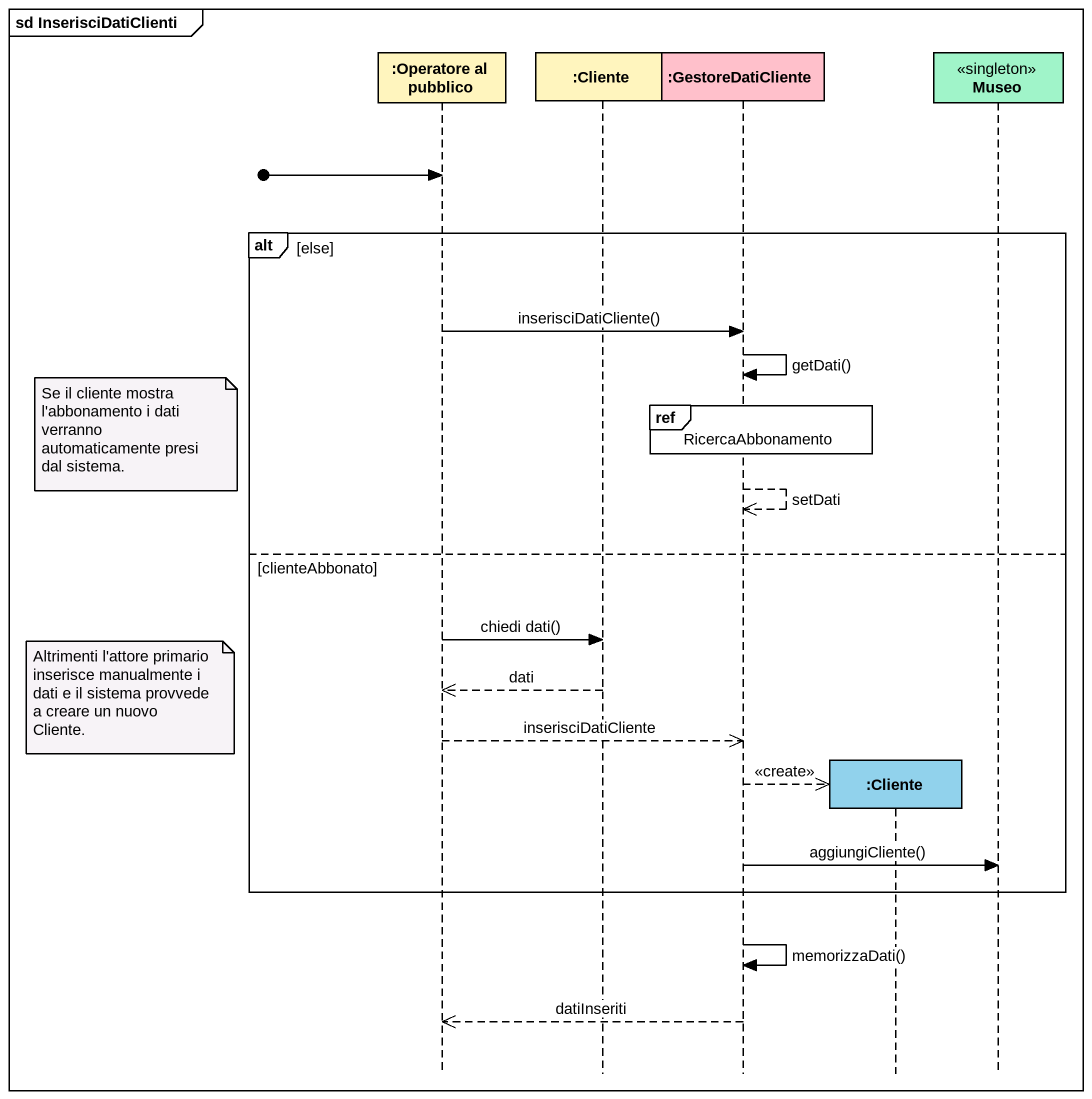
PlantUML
@startuml
mainframe sd InserisciDatiClienti
hide footbox
participant ":Operatore al pubblico" as Operatore_al_pubblico #FFF5BE
participant ":Cliente" as Cliente #FFF5BE
participant ":GestoreDatiCliente" as GestoreDatiCliente #FFC0CB
participant ":Cliente" as Cliente_2 #91D2EC
participant Museo <<singleton>> #A0F4C9

[o-> Operatore_al_pubblico
alt else
  Operatore_al_pubblico -> GestoreDatiCliente : inserisciDatiCliente()
  GestoreDatiCliente -> GestoreDatiCliente : getDati()
  ref over GestoreDatiCliente : RicercaAbbonamento
  note left of Operatore_al_pubblico : Se il cliente mostra l'abbonamento i dati verranno automaticamente presi dal sistema.
  GestoreDatiCliente -->> GestoreDatiCliente : setDati
else clienteAbbonato
  Operatore_al_pubblico -> Cliente : chiedi dati()
  Cliente -->> Operatore_al_pubblico : dati
  note left of Operatore_al_pubblico : Altrimenti l'attore primario inserisce manualmente i dati e il sistema provvede a creare un nuovo Cliente.
  Operatore_al_pubblico -->> GestoreDatiCliente : inserisciDatiCliente
  GestoreDatiCliente -->> Cliente_2 ** : <<create>>
  GestoreDatiCliente -> Museo : aggiungiCliente()
end
GestoreDatiCliente -> GestoreDatiCliente : memorizzaDati()
GestoreDatiCliente -->> Operatore_al_pubblico : datiInseriti
@enduml
